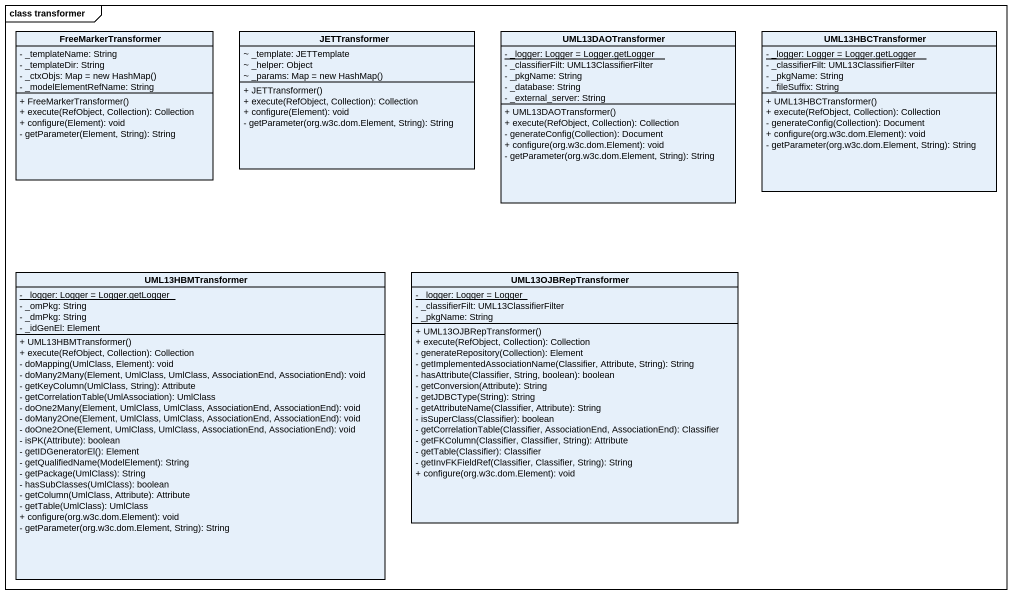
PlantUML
@startuml
mainframe class transformer
hide circle
hide empty members
skinparam classAttributeIconSize 0
class FreeMarkerTransformer {
  - _templateName: String
  - _templateDir: String
  {field} - _ctxObjs: Map = new HashMap()
  - _modelElementRefName: String
  + FreeMarkerTransformer()
  + execute(RefObject, Collection): Collection
  + configure(Element): void
  - getParameter(Element, String): String
}
class JETTransformer {
  ~ _template: JETTemplate
  ~ _helper: Object
  {field} ~ _params: Map = new HashMap()
  + JETTransformer()
  + execute(RefObject, Collection): Collection
  + configure(Element): void
  - getParameter(org.w3c.dom.Element, String): String
}
class UML13DAOTransformer {
  {static} - _logger: Logger = Logger.getLogger
  - _classifierFilt: UML13ClassifierFilter
  - _pkgName: String
  - _database: String
  - _external_server: String
  + UML13DAOTransformer()
  + execute(RefObject, Collection): Collection
  - generateConfig(Collection): Document
  + configure(org.w3c.dom.Element): void
  - getParameter(org.w3c.dom.Element, String): String
}
class UML13HBCTransformer {
  {static} - _logger: Logger = Logger.getLogger
  - _classifierFilt: UML13ClassifierFilter
  - _pkgName: String
  - _fileSuffix: String
  + UML13HBCTransformer()
  + execute(RefObject, Collection): Collection
  - generateConfig(Collection): Document
  + configure(org.w3c.dom.Element): void
  - getParameter(org.w3c.dom.Element, String): String
}
class UML13HBMTransformer {
  {static} - _logger: Logger = Logger.getLogger
  - _omPkg: String
  - _dmPkg: String
  - _idGenEl: Element
  + UML13HBMTransformer()
  + execute(RefObject, Collection): Collection
  - doMapping(UmlClass, Element): void
  - doMany2Many(Element, UmlClass, UmlClass, AssociationEnd, AssociationEnd): void
  - getKeyColumn(UmlClass, String): Attribute
  - getCorrelationTable(UmlAssociation): UmlClass
  - doOne2Many(Element, UmlClass, UmlClass, AssociationEnd, AssociationEnd): void
  - doMany2One(Element, UmlClass, UmlClass, AssociationEnd, AssociationEnd): void
  - doOne2One(Element, UmlClass, UmlClass, AssociationEnd, AssociationEnd): void
  - isPK(Attribute): boolean
  - getIDGeneratorEl(): Element
  - getQualifiedName(ModelElement): String
  - getPackage(UmlClass): String
  - hasSubClasses(UmlClass): boolean
  - getColumn(UmlClass, Attribute): Attribute
  - getTable(UmlClass): UmlClass
  + configure(org.w3c.dom.Element): void
  - getParameter(org.w3c.dom.Element, String): String
}
class UML13OJBRepTransformer {
  {static} - _logger: Logger = Logger
  - _classifierFilt: UML13ClassifierFilter
  - _pkgName: String
  + UML13OJBRepTransformer()
  + execute(RefObject, Collection): Collection
  - generateRepository(Collection): Element
  - getImplementedAssociationName(Classifier, Attribute, String): String
  - hasAttribute(Classifier, String, boolean): boolean
  - getConversion(Attribute): String
  - getJDBCType(String): String
  - getAttributeName(Classifier, Attribute): String
  - isSuperClass(Classifier): boolean
  - getCorrelationTable(Classifier, AssociationEnd, AssociationEnd): Classifier
  - getFKColumn(Classifier, Classifier, String): Attribute
  - getTable(Classifier): Classifier
  - getInvFKFieldRef(Classifier, Classifier, String): String
  + configure(org.w3c.dom.Element): void
}
@enduml
